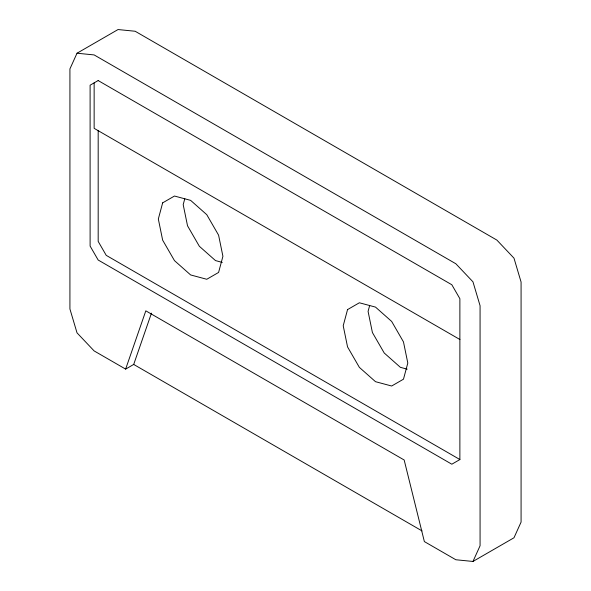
<?xml version="1.0" encoding="UTF-8"?>
<svg xmlns="http://www.w3.org/2000/svg" width="591" height="591" viewBox="0 0 591 591"><rect width="100%" height="100%" fill="white"/><g stroke="black" fill="none" stroke-linecap="round" stroke-linejoin="round"><path stroke-width="0.89" d="M184.791 198.702L183.195 204.649L187.524 225.792L199.344 246.27L215.486 260.587L222.29 262.411M369.678 305.444L368.082 311.398L372.411 332.541L384.231 353.012L400.38 367.329L407.177 369.153M125.632 369.102L145.814 310.836L404.17 459.997L424.36 541.578L455.846 559.751L472.97 561.45L513.985 537.773L521.077 522.089L521.077 282.025L513.985 258.156L496.861 240.072L135.154 31.249L118.03 29.55L77.015 53.227L69.923 68.911L69.923 308.975L77.015 332.844L94.139 350.928L125.632 369.102L133.699 364.44L151.473 313.134M472.97 561.45L480.069 545.766L480.069 305.71L472.97 281.833L455.846 263.756L94.139 54.926L77.015 53.227M459.924 339.53L94.139 128.343L94.139 82.866M459.901 459.547L106.232 255.356L98.18 241.409L98.18 130.611M133.699 364.44L422.048 530.917M162.651 202.861L158.329 219.01L162.651 240.153L174.478 260.624L190.62 274.941L206.769 279.27L218.589 272.444L222.918 256.295L218.589 235.152L206.769 214.681L190.62 200.364L174.478 196.035L162.651 202.861M347.545 309.603L343.216 325.752L347.545 346.895L359.365 367.373L375.514 381.69L391.656 386.012L403.476 379.193L407.805 363.044L403.476 341.901L391.656 321.423L375.514 307.106L359.365 302.777L347.545 309.603M98.158 80.553L90.105 85.2L90.105 246.07L98.158 260.018L451.827 464.208L459.879 459.562L459.879 298.691L451.827 284.744L98.158 80.553"/></g></svg>
